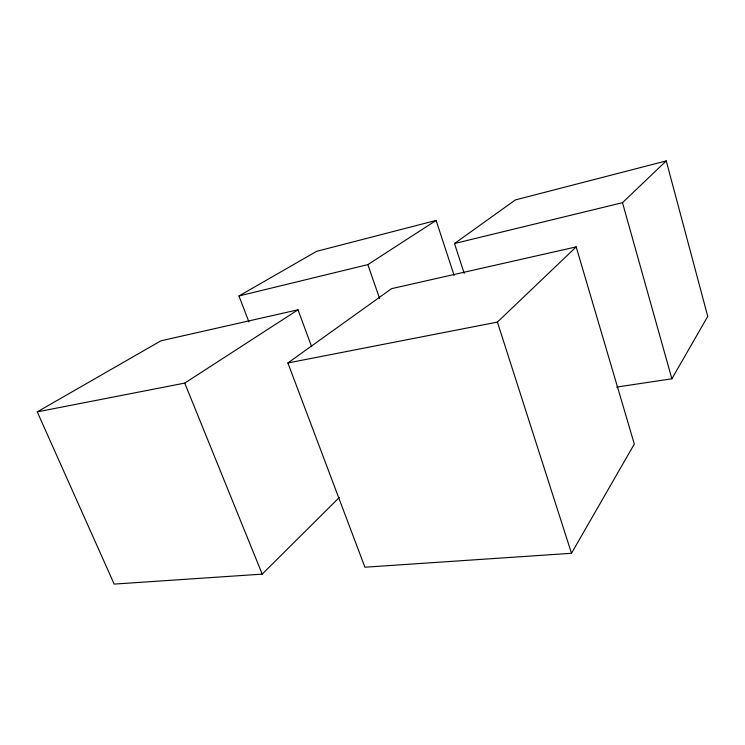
<?xml version="1.0" encoding="UTF-8"?>
<svg xmlns="http://www.w3.org/2000/svg" width="745" height="745" viewBox="0 0 745 745"><rect width="100%" height="100%" fill="white"/><g stroke="black" fill="none" stroke-linecap="round" stroke-linejoin="round"><path stroke-width="1.12" d="M571.49 553.284L634.321 444.057L576.174 246.893L391.581 288.641L287.887 362.973L364.92 567.206L571.49 553.284L497.418 322.091L576.174 246.893M616.748 387.074L671.869 378.795L707.75 316.411L666.244 160.901L515.335 199.939L454.515 243.531L464.191 273.35M311.652 346.732L298 309.799L160.939 340.8L37.25 411.873L114.181 584.099L262.212 574.125L339.32 497.455M454.515 243.531L622.494 202.677L666.244 160.901M37.25 411.873L184.741 383.098L298 309.799M248.942 321.98L238.977 295.961L367.825 264.615L436.114 220.427L454.124 275.417M238.977 295.961L316.644 251.326L436.114 220.427M287.887 362.973L497.418 322.091M184.741 383.098L262.212 574.125M367.825 264.615L379.624 298.503M622.494 202.677L671.869 378.795"/></g></svg>
